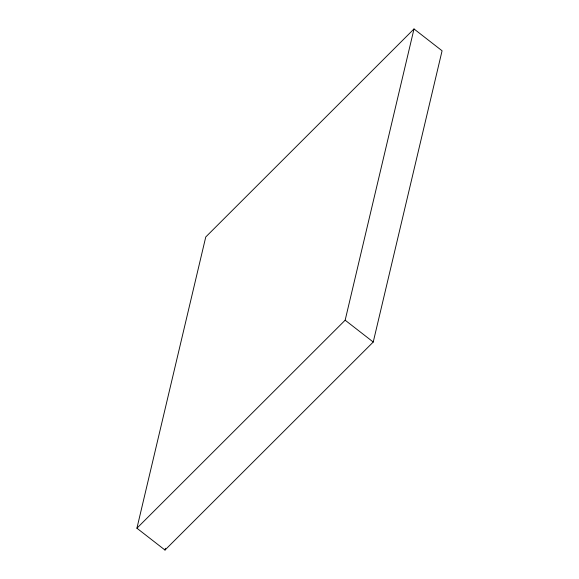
<?xml version="1.0" encoding="UTF-8"?>
<svg xmlns="http://www.w3.org/2000/svg" width="579" height="579" viewBox="0 0 579 579"><rect width="100%" height="100%" fill="white"/><g stroke="black" fill="none" stroke-linecap="round" stroke-linejoin="round"><path stroke-width="0.87" d="M136.919 528.214L205.762 236.963L414.007 28.95L442.081 50.786L373.238 342.037L164.993 550.05L136.919 528.214L345.156 320.201L414.007 28.95M164.993 550.05L165.413 548.291M345.156 320.201L373.238 342.037"/></g></svg>
